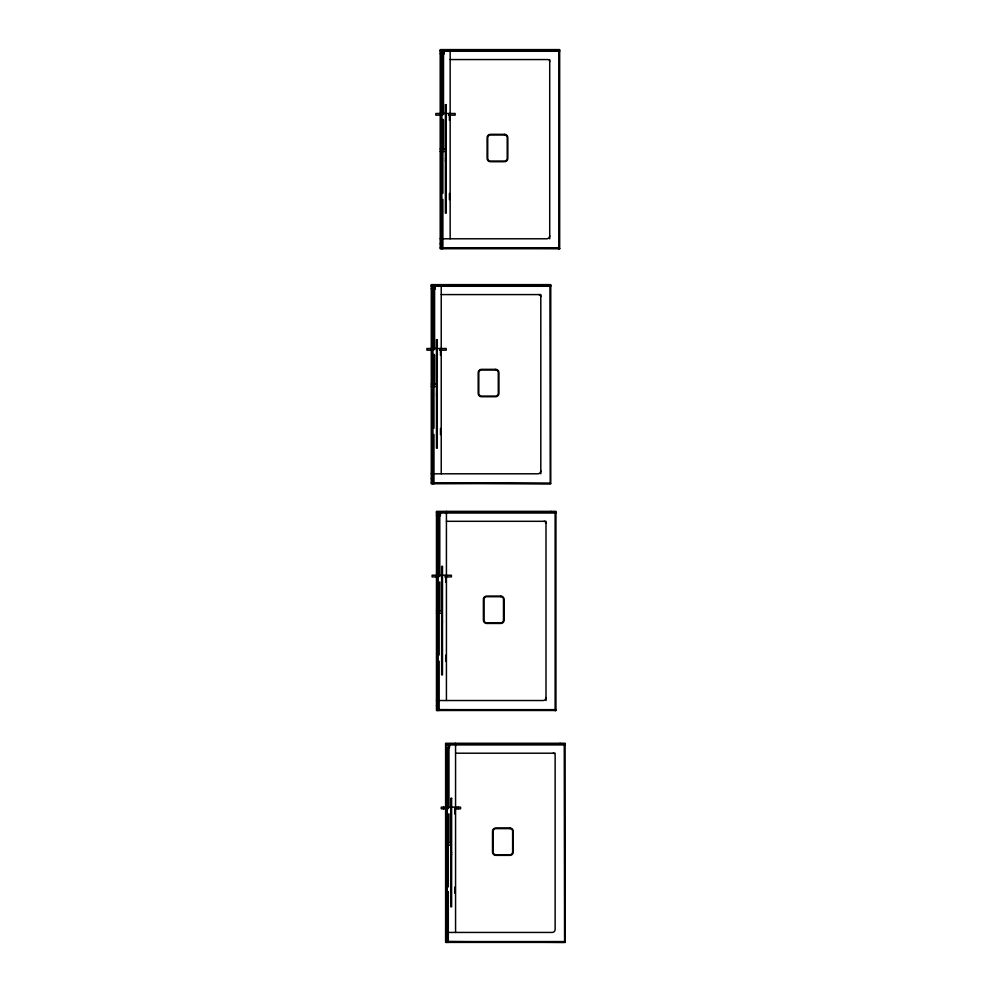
<?xml version="1.0" encoding="UTF-8"?>
<svg xmlns="http://www.w3.org/2000/svg" width="992" height="992" viewBox="0 0 992 992"><rect width="100%" height="100%" fill="white"/><g stroke="black" fill="none" stroke-linecap="round" stroke-linejoin="round"><path stroke-width="1.49" d="M447.144 941.569L564.262 941.569L564.262 942.4L448.396 941.594M550.052 483.054L549.928 483.761L431.272 482.93L432.524 482.93M550.138 483.141L550.548 483.55M564.46 941.78L564.882 942.189M550.238 483.24L549.928 286.279M564.572 941.879L564.262 744.918M559.265 248.322L440.2 247.913L441.44 247.913M550.349 483.352L432.822 482.93M555.532 710.074L439.258 709.677M564.671 941.991L564.783 942.09M550.448 483.451L431.272 483.761L431.272 284.63L550.758 284.63L550.758 483.761M440.2 50.431L559.674 50.431M440.2 51.262L559.674 51.262M440.2 53.754L444.143 53.754L444.143 51.262M441.031 53.952L443.722 53.952L443.722 51.472L441.031 51.472L441.031 149.172L443.511 149.172L443.511 120.168M450.157 59.557L547.782 59.557A1.947 1.947 0 0 1 549.717 61.504M445.135 113.485L435.835 113.485L435.835 115.146L442.482 115.146M445.854 113.485L455.154 113.485L455.154 115.146L448.508 115.146M440.2 148.961L445.383 148.961M440.2 151.454L445.383 151.454M445.383 158.819L446.214 158.819M445.383 160.679L446.214 160.679M440.2 238.787L546.753 238.787A2.976 2.976 0 0 0 549.717 235.811M440.2 243.759L441.031 243.759M441.738 247.913L558.843 247.913M559.674 248.732L440.2 248.732L440.2 49.6L559.674 49.6L559.674 248.732L558.868 247.926L558.843 248.732L559.476 248.533L558.843 248.732L558.843 51.262M431.272 285.448L550.758 285.448M431.272 286.279L550.758 286.279M431.272 288.771L435.215 288.771L435.215 286.279M432.103 288.982L434.806 288.982L434.806 286.49L432.103 286.49L432.103 384.189L434.595 384.189L434.595 355.186M441.229 294.587L540.801 294.587L540.801 473.804M436.22 348.514L426.907 348.514L426.907 350.176L433.554 350.176M436.926 348.514L446.226 348.514L446.226 350.176L439.592 350.176M431.272 383.991L436.468 383.991M431.272 386.471L436.468 386.471M436.468 393.836L437.286 393.836M436.468 395.709L437.286 395.709M431.272 473.804L537.825 473.804A2.976 2.976 0 0 0 540.801 470.828M431.272 478.789L432.103 478.789M436.468 512.182L555.954 512.182M436.468 513.013L555.954 513.013M436.468 515.493L440.411 515.493L440.411 513.013M437.298 515.704L440.002 515.704L440.002 513.211L437.298 513.211L437.298 610.923L439.791 610.923L439.791 581.92M446.425 521.308L545.997 521.308L545.997 700.526M438.749 576.898L432.103 576.898L432.103 575.236L441.403 575.236L441.403 576.898M444.776 576.898L451.422 576.898L451.422 575.236L442.122 575.236L442.122 576.898M436.468 610.712L441.651 610.712M436.468 613.205L441.651 613.205M441.651 620.57L442.482 620.57M441.651 622.43L442.482 622.43M436.468 700.526L543.021 700.526A2.976 2.976 0 0 0 545.997 697.562M436.468 705.51L437.298 705.51M439.555 709.652L555.123 709.652M555.954 710.483L436.468 710.483L436.468 511.351L555.954 511.351L555.954 710.483L555.136 709.677L555.123 710.483L555.743 710.284L555.123 710.483L555.123 513.013M445.606 744.087L565.093 744.087M445.606 744.918L565.093 744.918M445.606 747.41L449.55 747.41L449.55 744.918M446.437 747.621L449.128 747.621L449.128 745.128L446.437 745.128L446.437 842.828M455.564 753.213L555.136 753.213M450.542 807.153L441.242 807.153L441.242 808.815L447.888 808.815M451.261 807.153L460.561 807.153L460.561 808.815L455.241 808.815M445.606 842.63L450.79 842.63M445.606 845.11L450.79 845.11M450.79 852.475L451.62 852.475M450.79 854.348L451.62 854.348M445.606 932.443L552.16 932.443A2.976 2.976 0 0 0 555.136 929.467L555.136 755.16A1.947 1.947 0 0 0 553.189 753.213M445.606 937.428L446.437 937.428M565.093 942.4L445.606 942.4L445.606 743.268L565.093 743.268L565.093 942.4L564.274 941.582M560.108 743.268L560.108 744.087M554.702 49.6L554.702 50.431M550.969 511.351L550.969 512.182M549.717 59.557L549.717 238.787M545.786 284.63L545.786 285.448M458.205 807.153L458.205 808.815M455.564 743.268L455.564 932.443M454.844 807.86L454.844 814.048M454.844 887.084L454.844 893.271M450.157 49.6L450.157 238.787M449.426 114.192L449.426 120.392M449.426 193.415L449.426 199.615M448.93 745.128L448.93 807.724M448.93 813.824L448.93 842.828M448.297 748.216L448.297 808.319M448.297 814.482L448.297 886.922M448.297 891.535L448.297 942.4M447.268 748.216L447.268 942.4M446.846 941.582L446.846 942.4M446.425 511.351L446.425 700.526M446.437 845.11L446.437 942.4M445.706 575.943L445.706 582.143M445.706 655.166L445.706 661.366M443.511 52.998L443.511 114.055M443.598 807.153L443.598 808.815M442.891 53.01L442.891 114.65M442.891 119.276L442.891 193.254M442.891 199.417L442.891 248.732M441.849 51.472L441.849 248.732M441.229 284.63L441.229 473.804M441.031 151.454L441.031 248.732M440.51 349.221L440.51 355.409M440.51 428.445L440.51 434.632M439.791 514.749L439.791 575.806M439.171 514.761L439.171 576.402M439.171 582.564L439.171 655.005M439.171 661.168L439.171 710.483M438.129 514.761L438.129 710.483M437.72 709.664L437.72 710.483M437.298 613.205L437.298 710.483M434.595 288.015L434.595 349.085M433.975 288.027L433.975 349.68M433.975 354.305L433.975 428.284M433.975 434.446L433.975 483.761M432.934 286.49L432.934 483.761M432.103 386.471L432.103 483.761M544.05 521.308A1.947 1.947 0 0 1 545.997 523.255M538.854 294.587A1.947 1.947 0 0 1 540.801 296.521M558.905 247.963L558.843 248.732L558.967 248.025M555.173 709.714L555.123 710.483L555.247 709.776M446.214 104.668L445.383 104.668L445.383 213.168L446.214 213.168L446.214 104.668M504.519 134.329L490.42 134.329A3.323 3.323 0 0 0 487.097 137.64L487.097 158.385A3.323 3.323 0 0 0 490.42 161.708L504.519 161.708A3.323 3.323 0 0 0 507.842 158.385L507.842 137.64A3.323 3.323 0 0 0 504.519 134.329M504.519 134.962L490.42 134.962A2.678 2.678 0 0 0 487.729 137.64L487.729 158.385A2.678 2.678 0 0 0 490.42 161.064L504.519 161.064A2.678 2.678 0 0 0 507.21 158.385L507.21 137.64A2.678 2.678 0 0 0 504.519 134.962M437.286 339.698L436.468 339.698L436.468 448.186L437.286 448.186L437.286 339.698M495.603 369.346L481.492 369.346A3.323 3.323 0 0 0 478.181 372.67L478.181 393.415A3.323 3.323 0 0 0 481.492 396.726L495.603 396.726A3.323 3.323 0 0 0 498.926 393.415L498.926 372.67A3.323 3.323 0 0 0 495.603 369.346M495.603 369.991L481.492 369.991A2.678 2.678 0 0 0 478.814 372.67L478.814 393.415A2.678 2.678 0 0 0 481.492 396.093L495.603 396.093A2.678 2.678 0 0 0 498.282 393.415L498.282 372.67A2.678 2.678 0 0 0 495.603 369.991M442.482 566.42L441.651 566.42L441.651 674.907L442.482 674.907L442.482 566.42M500.799 596.08L486.688 596.08A3.323 3.323 0 0 0 483.377 599.391L483.377 620.136A3.323 3.323 0 0 0 486.688 623.46L500.799 623.46A3.323 3.323 0 0 0 504.11 620.136L504.11 599.391A3.323 3.323 0 0 0 500.799 596.08M500.799 596.713L486.688 596.713A2.678 2.678 0 0 0 484.009 599.391L484.009 620.136A2.678 2.678 0 0 0 486.688 622.815L500.799 622.815A2.678 2.678 0 0 0 503.477 620.136L503.477 599.391A2.678 2.678 0 0 0 500.799 596.713M451.62 798.337L450.79 798.337L450.79 906.824L451.62 906.824L451.62 798.337M509.938 827.985L495.826 827.985A3.323 3.323 0 0 0 492.503 831.308L492.503 852.054A3.323 3.323 0 0 0 495.826 855.364L509.938 855.364A3.323 3.323 0 0 0 513.248 852.054L513.248 831.308A3.323 3.323 0 0 0 509.938 827.985M509.938 828.63L495.826 828.63A2.678 2.678 0 0 0 493.148 831.308L493.148 852.054A2.678 2.678 0 0 0 495.826 854.732L509.938 854.732A2.678 2.678 0 0 0 512.616 852.054L512.616 831.308A2.678 2.678 0 0 0 509.938 828.63"/></g></svg>
